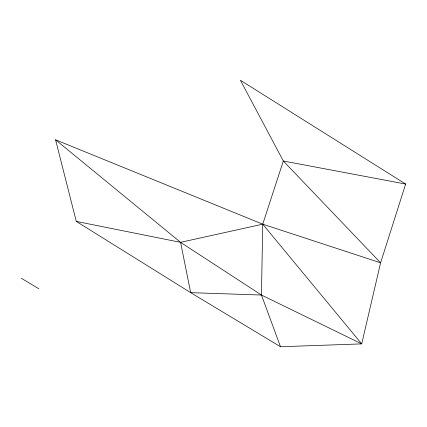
<?xml version="1.0" encoding="UTF-8"?>
<svg xmlns="http://www.w3.org/2000/svg" width="427" height="427" viewBox="0 0 427 427"><rect width="100%" height="100%" fill="white"/><g stroke="black" fill="none" stroke-linecap="round" stroke-linejoin="round"><path stroke-width="0.64" d="M280.496 346.74L261.452 295.036L262.733 224.175L283.331 161.006L240.39 80.26L405.65 184.053L380.596 262.808L361.701 343.884L280.496 346.74L190.677 292.66L76.289 221.41L55.569 139.805L262.733 224.175L380.596 262.808L283.331 161.006L405.65 184.053M76.289 221.41L180.573 242.344L262.733 224.175L361.701 343.884L261.452 295.036L180.573 242.344L55.569 139.805M261.452 295.036L190.677 292.66L180.573 242.344M21.35 278.281L38.846 288.78"/></g></svg>
